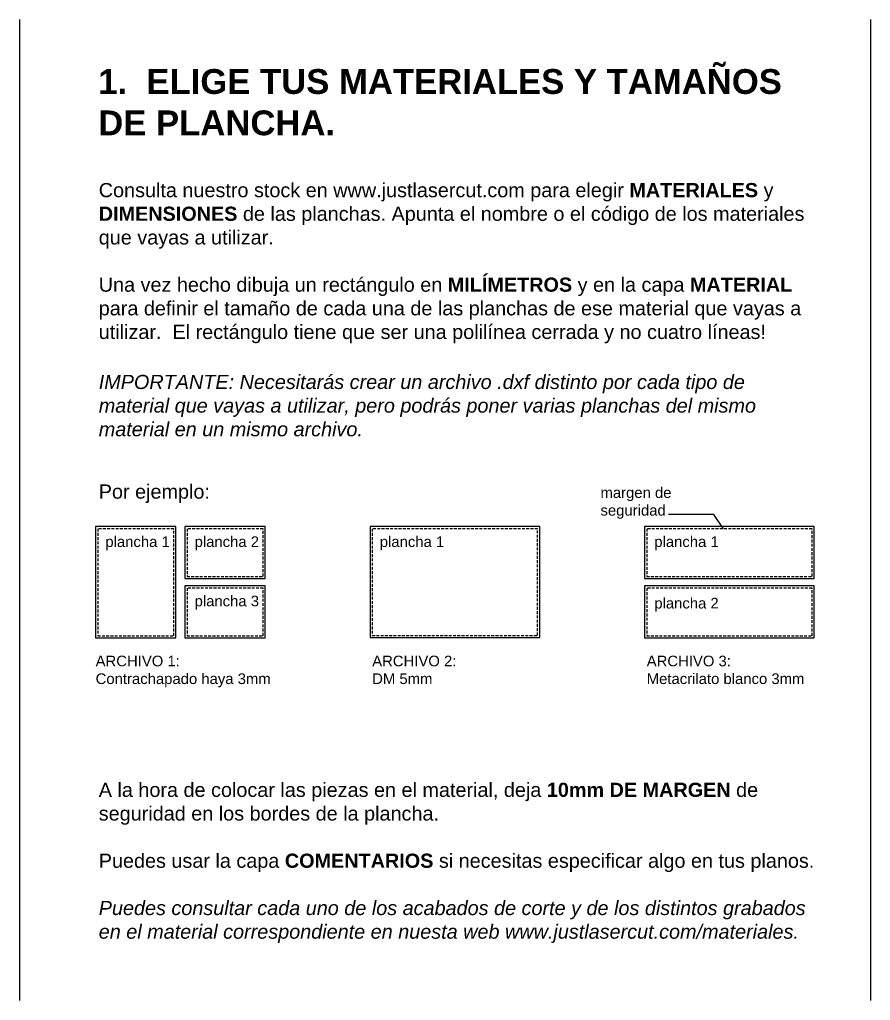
# Model space of a CAD drawing. Header units: millimetres. Extents: x 4739 to 8339, y 4047 to 5430.
# Drawn here: x 4739 to 5939, y 4047 to 5430 of the extents above; entities that cross this region are included whole.
import ezdxf

# ---------------------------------------------------------------- set-up
doc = ezdxf.new("R2010")
doc.units = ezdxf.units.MM
doc.header["$LTSCALE"] = 10
doc.linetypes.add('JIS_02_2.0', pattern=[3, 2, -1])
doc.layers.add('Comentarios', color=7, linetype='Continuous')
doc.styles.get("Standard").update_dxf_attribs({"font": 'Arial.ttf'})

msp = doc.modelspace()

# ---------------------------------------------------------------- linework, layer by layer
at = {"layer": 'Comentarios'}
for p, q in [((4739.5, 5430.3), (4739.5, 4046.7)), ((5939.5, 5430.3), (5939.5, 4046.7))]:
    msp.add_line(p, q, dxfattribs=at)
at = {"layer": 'Comentarios', "color": 7}
msp.add_lwpolyline([(5732.3, 4712.1), (5718.5, 4732), (5654.6, 4732)], dxfattribs=at)
at = {"layer": 'Comentarios'}
for points in [[(4846.7, 4558.2), (4960, 4558.2), (4960, 4715.1), (4846.7, 4715.1)], [(4972.6, 4641.9), (5086, 4641.9), (5086, 4715.1), (4972.6, 4715.1)], [(5233.8, 4558.7), (5473.1, 4558.7), (5473.1, 4715.1), (5233.8, 4715.1)], [(5621, 4641.9), (5860.2, 4641.9), (5860.2, 4715.1), (5621, 4715.1)], [(4972.6, 4558.2), (5086, 4558.2), (5086, 4631.4), (4972.6, 4631.4)], [(5621, 4558.2), (5860.2, 4558.2), (5860.2, 4631.4), (5621, 4631.4)]]:
    msp.add_lwpolyline(points, close=True, dxfattribs=at)
at = {"layer": 'Comentarios', "linetype": 'JIS_02_2.0', "ltscale": 0.2}
for points in [[(4849.7, 4561.2), (4957, 4561.2), (4957, 4712.1), (4849.7, 4712.1)], [(4975.6, 4644.9), (5083, 4644.9), (5083, 4712.1), (4975.6, 4712.1)], [(5236.8, 4561.7), (5470.1, 4561.7), (5470.1, 4712.1), (5236.8, 4712.1)], [(5624, 4644.9), (5857.2, 4644.9), (5857.2, 4712.1), (5624, 4712.1)], [(4975.6, 4561.2), (5083, 4561.2), (5083, 4628.4), (4975.6, 4628.4)], [(5624, 4561.2), (5857.2, 4561.2), (5857.2, 4628.4), (5624, 4628.4)]]:
    msp.add_lwpolyline(points, close=True, dxfattribs=at)

# ---------------------------------------------------------------- texts
at = {"layer": 'Comentarios', "attachment_point": 1}
for s, width, heights, insert, char_height in [('{\\fArial|b1|i0|c0|p34;1.  ELIGE TUS MATERIALES Y TAMAÑOS DE PLANCHA.}', 1009.867, [307], (4850.4, 5360.5), 35), ('Consulta nuestro stock en www.justlasercut.com para elegir {\\fArial|b1|i0|c0|p34;\\C13;\\c6247884;MATERIALES }y {\\fArial|b1|i0|c0|p34;\\C13;\\c6247884;DIMENSIONES }de las planchas. Apunta el nombre o el código de los materiales que vayas a utilizar.\\P\\PUna vez hecho dibuja un rectángulo en {\\fArial|b1|i0|c0|p34;\\C13;\\c6247884;MILÍMETROS\\C2; }y en la capa{\\fArial|b1|i0|c0|p34;\\C2; \\C13;\\c6247884;MATERIAL\\fArial|b0|i0|c0|p34; }para definir el tamaño de cada una de las planchas de ese material que vayas a utilizar.  El rectángulo tiene que ser una polilínea cerrada y no cuatro líneas!', 1009.867, [245.9], (4851.1, 5199.8), 20), ('{\\fArial|b0|i1|c0|p34;\\C13;\\c6247884;IMPORTANTE: Necesitarás crear un archivo .dxf distinto por cada tipo de material que vayas a utilizar, pero podrás poner varias planchas del mismo material en un mismo archivo. }', 1009.867, [124.7], (4851.1, 4929.2), 20), ('Por ejemplo:', 1009.867, [43.2], (4851.1, 4774.5), 20), ('margen de seguridad', 178.733, [58.7], (5558.8, 4770.6), 15), ('plancha 1', 107.896, [60.1], (4860.4, 4701.3), 15), ('plancha 2', 107.896, [60.1], (4986.3, 4701.3), 15), ('plancha 1', 196.133, [58.7], (5247.5, 4701.3), 15), ('plancha 1', 196.133, [58.7], (5634.7, 4701.3), 15), ('plancha 3', 107.896, [60.1], (4986.3, 4617.6), 15), ('plancha 2', 196.133, [58.7], (5634.7, 4614.6), 15), ('ARCHIVO 1:\\PContrachapado haya 3mm', 280.346, [101.9], (4846.7, 4533), 15), ('ARCHIVO 2:\\PDM 5mm', 280.346, [101.9], (5236.8, 4533), 15), ('ARCHIVO 3:\\PMetacrilato blanco 3mm', 280.346, [101.9], (5624, 4533), 15), ('\\PA la hora de colocar las piezas en el material, deja {\\fArial|b1|i0|c0|p34;\\C13;\\c6247884;10mm DE MARGEN} de seguridad en los bordes de la plancha.\\P\\PPuedes usar la capa {\\fArial|b1|i0|c0|p34;\\C13;\\c6247884;COMENTARIOS }si necesitas especificar algo en tus planos.\\P\\P{\\fArial|b0|i1|c0|p34;Puedes consultar cada uno de los acabados de corte y de los distintos grabados en el material correspondiente en nuesta web www.justlasercut.com/materiales.}', 1009.867, [463.8], (4851.1, 4387.1), 20)]:
    msp.add_mtext_dynamic_manual_height_columns(s, width=width, gutter_width=1157, heights=heights, dxfattribs=dict(at, insert=insert, char_height=char_height))

doc.saveas('drawing.dxf')
